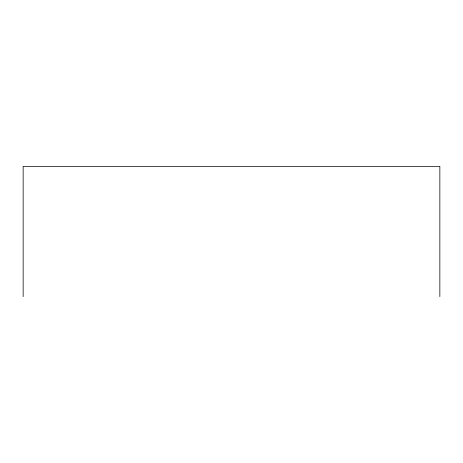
<?xml version="1.0" encoding="UTF-8"?>
<svg xmlns="http://www.w3.org/2000/svg" width="463" height="463" viewBox="0 0 463 463"><rect width="100%" height="100%" fill="white"/><g stroke="black" fill="none" stroke-linecap="round" stroke-linejoin="round"><path stroke-width="0.69" d="M439.85 296.633L439.85 166.367L23.15 166.367L23.15 296.633"/></g></svg>
